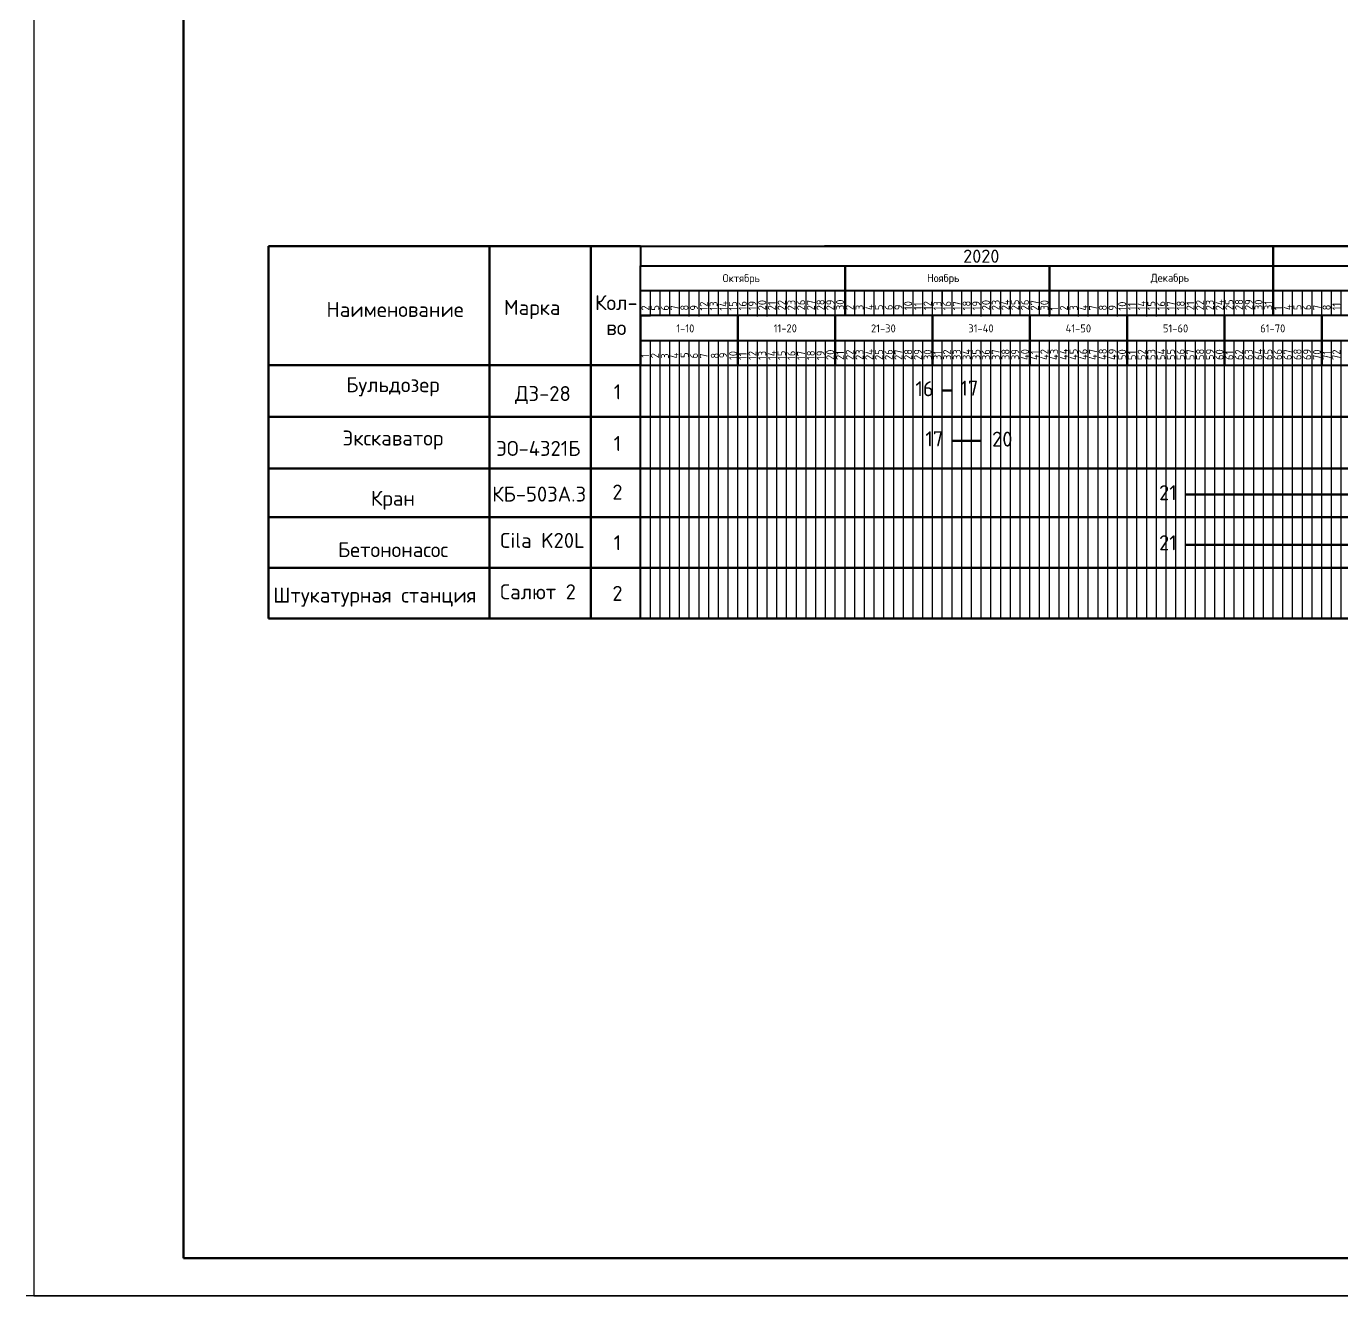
# Model space of a CAD drawing. Header units: millimetres. Extents: x -782 to 10910, y 3841 to 13237.
# Drawn here: x 4026.7 to 4202.5, y 12302.1 to 12471.7 of the extents above; entities that cross this region are included whole.
import ezdxf

# ---------------------------------------------------------------- set-up
doc = ezdxf.new("R2010")
doc.units = ezdxf.units.MM
doc.layers.add('05', color=7, linetype='Continuous', lineweight=50)
doc.layers.add('Штампы&Таблицы', color=1, linetype='Continuous', lineweight=70)
doc.layers.add('1STAIR2D', color=30, linetype='Continuous')
doc.layers.add('A0-08', color=101, linetype='Continuous')
doc.styles.add('GOST-2.304_Type-B', font='GOST_Common.ttf')
doc.styles.add('Isocpeur', font='isocpeur.ttf')
doc.styles.get("Standard").update_dxf_attribs({"font": 'isocpeur.ttf'})

msp = doc.modelspace()

# ---------------------------------------------------------------- linework, layer by layer
at = {"lineweight": 50}
for p, q in [((4059.097665, 12442.294833), (4108.816436, 12442.294833)), ((4059.097665, 12442.294833), (4059.097837, 12392.564777)), ((4088.629158, 12442.294833), (4088.629158, 12392.564887)), ((4102.14576, 12442.294833), (4102.145932, 12392.564937)), ((4193.317089, 12433.043585), (4193.317089, 12442.294833)), ((4136.11744, 12432.999019), (4136.11744, 12439.658534)), ((4163.418182, 12433.014237), (4163.418182, 12439.673752)), ((4121.816436, 12426.374677), (4121.816436, 12432.99227)), ((4134.816436, 12426.359291), (4134.816436, 12432.99227)), ((4147.816436, 12426.359291), (4147.816436, 12432.99227)), ((4160.816436, 12426.328521), (4160.816436, 12432.99227)), ((4173.816436, 12426.343906), (4173.816436, 12432.99227)), ((4186.816436, 12426.359291), (4186.816436, 12432.99227)), ((4199.816436, 12426.374677), (4199.816436, 12432.99227)), ((4059.097665, 12426.390062), (4108.816436, 12426.390062)), ((4149.116413, 12423.004169), (4150.416436, 12423.004169)), ((4059.097665, 12419.487895), (4849.816436, 12419.487895)), ((4150.416413, 12416.312745), (4154.316436, 12416.312745)), ((4059.097633, 12412.585729), (4849.816436, 12412.588969)), ((4181.616413, 12409.114862), (4554.716436, 12409.114862)), ((4059.097665, 12406.094891), (4849.816436, 12406.09813)), ((4181.616405, 12402.423648), (4523.516405, 12402.423648)), ((4059.097665, 12399.329834), (4849.816561, 12399.332764)), ((4059.097665, 12392.564777), (4849.816436, 12392.567707)), ((4059.097665, 12392.564777), (4849.816436, 12392.567707))]:
    msp.add_line(p, q, dxfattribs=at)
at = {"lineweight": -3}
for p, q in [((4108.817629, 12433.084543), (4108.818409, 12436.404212)), ((4110.117566, 12433.081438), (4110.117502, 12436.407964)), ((4111.417629, 12432.99227), (4111.418409, 12436.311939)), ((4112.717566, 12433.081438), (4112.718346, 12436.401106)), ((4117.917566, 12433.01), (4117.917502, 12436.336527)), ((4119.217502, 12433.099168), (4119.217439, 12436.425694)), ((4120.517566, 12432.992443), (4120.518346, 12436.312111)), ((4121.817502, 12433.099168), (4121.818283, 12436.418836)), ((4127.017503, 12433.010173), (4127.01744, 12436.3367)), ((4128.317439, 12433.116898), (4128.317376, 12436.443424)), ((4129.617503, 12433.010173), (4129.618283, 12436.329841)), ((4130.91744, 12433.09934), (4130.91822, 12436.419009)), ((4133.517503, 12433.023213), (4133.518284, 12436.342882)), ((4136.11744, 12433.027903), (4136.117377, 12436.35443)), ((4137.417377, 12433.11707), (4137.417314, 12436.443597)), ((4138.71744, 12433.027903), (4138.71822, 12436.347571)), ((4140.017377, 12433.11707), (4140.018157, 12436.436739)), ((4145.217377, 12433.045633), (4145.217314, 12436.372159)), ((4146.517314, 12433.1348), (4146.517251, 12436.461327)), ((4146.517377, 12433.058846), (4146.518157, 12436.378515)), ((4147.817377, 12433.028075), (4147.818157, 12436.347744)), ((4149.117316, 12432.99434), (4149.118097, 12436.314009)), ((4154.317314, 12433.045805), (4154.317251, 12436.372332)), ((4155.617253, 12433.01207), (4155.61719, 12436.338597)), ((4156.917314, 12433.045805), (4156.918094, 12436.365474)), ((4158.217254, 12432.994513), (4158.218034, 12436.314182)), ((4159.517314, 12433.028248), (4159.518095, 12436.347916)), ((4160.817314, 12433.084543), (4160.818094, 12436.404212)), ((4163.417314, 12432.99227), (4163.418094, 12436.311939)), ((4164.71719, 12433.012243), (4164.717127, 12436.33877)), ((4167.31719, 12433.012243), (4167.317971, 12436.331912)), ((4169.917251, 12433.01), (4169.917188, 12436.336527)), ((4172.517251, 12432.992443), (4172.518032, 12436.312111)), ((4173.817127, 12433.029973), (4173.817064, 12436.3565)), ((4176.417127, 12433.029973), (4176.417908, 12436.349642)), ((4179.017188, 12433.010173), (4179.017125, 12436.3367)), ((4181.617188, 12433.010173), (4181.617969, 12436.329841)), ((4182.917064, 12433.047703), (4182.917001, 12436.37423)), ((4185.517065, 12433.030145), (4185.517845, 12436.349814)), ((4185.517188, 12433.023213), (4185.517969, 12436.342882)), ((4188.117125, 12433.027903), (4188.117062, 12436.35443)), ((4190.717125, 12433.027903), (4190.717906, 12436.347571)), ((4192.017002, 12433.047875), (4192.016939, 12436.374402)), ((4194.617002, 12433.047875), (4194.617782, 12436.367544)), ((4197.217062, 12433.045633), (4197.216999, 12436.372159)), ((4198.517062, 12433.058846), (4198.517843, 12436.378515)), ((4199.817062, 12433.028075), (4199.817843, 12436.347744)), ((4201.116939, 12433.065605), (4201.116876, 12436.392132))]:
    msp.add_line(p, q, dxfattribs=at)
at = {"lineweight": 25}
for p, q in [((4108.817629, 12432.971396), (4108.817629, 12436.295578)), ((4110.117629, 12432.9615), (4110.117629, 12436.285682)), ((4111.417566, 12433.050667), (4111.417566, 12436.374849)), ((4112.717629, 12432.9615), (4112.717629, 12436.285682)), ((4114.017566, 12433.050667), (4114.017566, 12436.374849)), ((4114.017629, 12432.9615), (4114.017629, 12436.285682)), ((4115.317566, 12433.050667), (4115.317566, 12436.374849)), ((4115.317629, 12432.930729), (4115.317629, 12436.254911)), ((4116.617566, 12433.019896), (4116.617566, 12436.344078)), ((4116.617629, 12432.899958), (4116.617629, 12436.22414)), ((4117.917566, 12432.989126), (4117.917566, 12436.313308)), ((4119.217566, 12432.961672), (4119.217566, 12436.285854)), ((4120.517502, 12433.068397), (4120.517502, 12436.392579)), ((4121.817566, 12432.961672), (4121.817566, 12436.285854)), ((4123.117502, 12433.068397), (4123.117502, 12436.392579)), ((4123.117566, 12432.961672), (4123.117566, 12436.285854)), ((4124.417502, 12433.068397), (4124.417502, 12436.392579)), ((4124.417566, 12432.930901), (4124.417566, 12436.255084)), ((4125.717502, 12433.037626), (4125.717502, 12436.361808)), ((4125.717566, 12432.900131), (4125.717566, 12436.224313)), ((4127.017502, 12433.006856), (4127.017502, 12436.331038)), ((4128.317503, 12432.979402), (4128.317503, 12436.303584)), ((4129.61744, 12433.068569), (4129.61744, 12436.392752)), ((4130.917503, 12432.979402), (4130.917503, 12436.303584)), ((4132.21744, 12433.068569), (4132.21744, 12436.392752)), ((4132.217503, 12432.979402), (4132.217503, 12436.303584)), ((4133.51744, 12433.068569), (4133.51744, 12436.392752)), ((4133.517503, 12432.948631), (4133.517503, 12436.272814)), ((4134.81744, 12433.037799), (4134.81744, 12436.361981)), ((4134.817503, 12432.917861), (4134.817503, 12436.242043)), ((4136.11744, 12433.007028), (4136.11744, 12436.33121)), ((4137.41744, 12432.997132), (4137.41744, 12436.321314)), ((4138.717377, 12433.086299), (4138.717377, 12436.410482)), ((4140.01744, 12432.997132), (4140.01744, 12436.321314)), ((4141.317377, 12433.086299), (4141.317377, 12436.410482)), ((4141.31744, 12432.997132), (4141.31744, 12436.321314)), ((4142.617377, 12433.086299), (4142.617377, 12436.410482)), ((4142.61744, 12432.966361), (4142.61744, 12436.290544)), ((4143.917377, 12433.055529), (4143.917377, 12436.379711)), ((4143.91744, 12432.935591), (4143.91744, 12436.259773)), ((4145.217377, 12433.024758), (4145.217377, 12436.34894)), ((4146.517377, 12432.997305), (4146.517377, 12436.321487)), ((4147.817316, 12432.96357), (4147.817316, 12436.287752)), ((4149.117377, 12432.997305), (4149.117377, 12436.321487)), ((4150.417316, 12432.96357), (4150.417316, 12436.287752)), ((4150.417377, 12432.997305), (4150.417377, 12436.321487)), ((4151.717316, 12432.96357), (4151.717316, 12436.287752)), ((4151.717377, 12432.966534), (4151.717377, 12436.290716)), ((4153.017316, 12432.932799), (4153.017316, 12436.256981)), ((4153.017377, 12432.935763), (4153.017377, 12436.259945)), ((4154.317316, 12432.902028), (4154.317316, 12436.226211)), ((4155.617314, 12433.015035), (4155.617314, 12436.339217)), ((4156.917254, 12432.963742), (4156.917254, 12436.287925)), ((4158.217314, 12433.015035), (4158.217314, 12436.339217)), ((4159.517254, 12432.963742), (4159.517254, 12436.287925)), ((4159.517314, 12433.053772), (4159.517314, 12436.377954)), ((4159.517314, 12433.015035), (4159.517314, 12436.339217)), ((4160.817254, 12432.963742), (4160.817254, 12436.287925)), ((4160.817314, 12432.984264), (4160.817314, 12436.308446)), ((4162.117254, 12432.932972), (4162.117254, 12436.257154)), ((4162.117314, 12432.9615), (4162.117314, 12436.285682)), ((4163.417254, 12432.902201), (4163.417254, 12436.226383)), ((4164.717314, 12432.9615), (4164.717314, 12436.285682)), ((4166.01719, 12432.981472), (4166.01719, 12436.305654)), ((4166.017314, 12432.9615), (4166.017314, 12436.285682)), ((4167.317314, 12432.930729), (4167.317314, 12436.254911)), ((4168.61719, 12432.981472), (4168.61719, 12436.305654)), ((4168.617314, 12432.899958), (4168.617314, 12436.22414)), ((4169.91719, 12432.981472), (4169.91719, 12436.305654)), ((4171.21719, 12432.950702), (4171.21719, 12436.274884)), ((4171.217251, 12432.961672), (4171.217251, 12436.285854)), ((4172.51719, 12432.919931), (4172.51719, 12436.244113)), ((4173.817251, 12432.961672), (4173.817251, 12436.285854)), ((4175.117127, 12432.999202), (4175.117127, 12436.323384)), ((4175.117251, 12432.961672), (4175.117251, 12436.285854)), ((4176.417251, 12432.930901), (4176.417251, 12436.255084)), ((4177.717127, 12432.999202), (4177.717127, 12436.323384)), ((4177.717251, 12432.900131), (4177.717251, 12436.224313)), ((4179.017127, 12432.999202), (4179.017127, 12436.323384)), ((4180.317127, 12432.968432), (4180.317127, 12436.292614)), ((4180.317188, 12432.979402), (4180.317188, 12436.303584)), ((4181.617127, 12432.937661), (4181.617127, 12436.261843)), ((4182.917188, 12432.979402), (4182.917188, 12436.303584)), ((4184.217065, 12432.999375), (4184.217065, 12436.323557)), ((4184.217188, 12432.979402), (4184.217188, 12436.303584)), ((4185.517188, 12432.948631), (4185.517188, 12436.272814)), ((4186.817065, 12432.999375), (4186.817065, 12436.323557)), ((4186.817188, 12432.917861), (4186.817188, 12436.242043)), ((4188.117065, 12432.999375), (4188.117065, 12436.323557)), ((4189.417065, 12432.968604), (4189.417065, 12436.292786)), ((4189.417125, 12432.997132), (4189.417125, 12436.321314)), ((4190.717065, 12432.937833), (4190.717065, 12436.262016)), ((4192.017125, 12432.997132), (4192.017125, 12436.321314)), ((4193.317002, 12433.017105), (4193.317002, 12436.341287)), ((4193.317125, 12432.997132), (4193.317125, 12436.321314)), ((4194.617125, 12432.966361), (4194.617125, 12436.290544)), ((4195.917002, 12433.017105), (4195.917002, 12436.341287)), ((4195.917125, 12432.935591), (4195.917125, 12436.259773)), ((4197.217002, 12433.017105), (4197.217002, 12436.341287)), ((4198.517002, 12432.986334), (4198.517002, 12436.310516)), ((4198.517062, 12432.997305), (4198.517062, 12436.321487)), ((4199.817002, 12432.955563), (4199.817002, 12436.279746)), ((4201.117062, 12432.997305), (4201.117062, 12436.321487)), ((4202.41694, 12432.964605), (4202.41694, 12436.288787)), ((4202.417062, 12432.997305), (4202.417062, 12436.321487)), ((4108.816436, 12432.99227), (4110.116436, 12432.99227)), ((4108.816436, 12429.698859), (4110.116436, 12429.698859)), ((4110.116436, 12426.374677), (4110.116436, 12429.698859)), ((4110.116436, 12426.374677), (4110.116436, 12429.698859)), ((4110.116436, 12392.564966), (4110.116436, 12429.683473)), ((4111.416436, 12426.374677), (4111.416436, 12429.698859)), ((4111.416436, 12426.374677), (4111.416436, 12429.698859)), ((4111.416436, 12392.564971), (4111.416436, 12429.683473)), ((4112.716436, 12426.374677), (4112.716436, 12429.714244)), ((4112.716436, 12392.564976), (4112.716436, 12429.683473)), ((4114.016436, 12392.564981), (4114.016436, 12429.683473)), ((4114.016436, 12426.359291), (4114.016436, 12429.683473)), ((4114.016436, 12426.359291), (4114.016436, 12429.683473)), ((4115.316436, 12392.564985), (4115.316436, 12429.683473)), ((4115.316436, 12426.359291), (4115.316436, 12429.683473)), ((4115.316436, 12426.359291), (4115.316436, 12429.683473)), ((4116.616436, 12426.359291), (4116.616436, 12429.698859)), ((4116.616436, 12392.56499), (4116.616436, 12429.683473)), ((4117.916436, 12426.374677), (4117.916436, 12429.698859)), ((4117.916436, 12426.374677), (4117.916436, 12429.698859)), ((4117.916436, 12392.564995), (4117.916436, 12429.683473)), ((4119.216436, 12426.374677), (4119.216436, 12429.698859)), ((4119.216436, 12426.374677), (4119.216436, 12429.698859)), ((4119.216436, 12392.565), (4119.216436, 12429.683473)), ((4120.516436, 12426.374677), (4120.516436, 12429.714244)), ((4120.516436, 12392.565005), (4120.516436, 12429.683473)), ((4121.816436, 12426.374677), (4121.816436, 12429.698859)), ((4121.816436, 12392.565009), (4121.816436, 12429.683473)), ((4123.116436, 12426.374677), (4123.116436, 12429.698859)), ((4123.116436, 12426.374677), (4123.116436, 12429.698859)), ((4123.116436, 12392.565014), (4123.116436, 12429.683473)), ((4124.416436, 12426.374677), (4124.416436, 12429.714244)), ((4124.416436, 12392.565019), (4124.416436, 12429.683473)), ((4125.716436, 12426.374677), (4125.716436, 12429.698859)), ((4125.716436, 12426.374677), (4125.716436, 12429.698859)), ((4125.716436, 12392.565024), (4125.716436, 12429.683473)), ((4127.016436, 12426.374677), (4127.016436, 12429.698859)), ((4127.016436, 12426.374677), (4127.016436, 12429.698859)), ((4127.016436, 12392.565029), (4127.016436, 12429.683473)), ((4128.316436, 12426.374677), (4128.316436, 12429.714244)), ((4128.316436, 12392.565034), (4128.316436, 12429.683473)), ((4129.616436, 12426.374677), (4129.616436, 12429.698859)), ((4129.616436, 12426.374677), (4129.616436, 12429.698859)), ((4129.616436, 12392.565038), (4129.616436, 12429.683473)), ((4130.916436, 12426.374677), (4130.916436, 12429.698859)), ((4130.916436, 12426.374677), (4130.916436, 12429.698859)), ((4130.916436, 12392.565043), (4130.916436, 12429.683473)), ((4132.216436, 12426.374677), (4132.216436, 12429.714244)), ((4132.216436, 12392.565048), (4132.216436, 12429.683473)), ((4133.516436, 12392.565053), (4133.516436, 12429.683473)), ((4133.516436, 12426.359291), (4133.516436, 12429.683473)), ((4133.516436, 12426.359291), (4133.516436, 12429.683473)), ((4134.816436, 12392.565058), (4134.816436, 12429.683473)), ((4134.816436, 12426.359291), (4134.816436, 12429.683473)), ((4136.116436, 12426.359291), (4136.116436, 12429.698859)), ((4136.116436, 12392.565062), (4136.116436, 12429.683473)), ((4137.416436, 12392.565067), (4137.416436, 12429.683473)), ((4137.416436, 12426.343906), (4137.416436, 12429.668088)), ((4137.416436, 12426.343906), (4137.416436, 12429.668088)), ((4138.716436, 12392.565072), (4138.716436, 12429.683473)), ((4138.716436, 12426.343906), (4138.716436, 12429.668088)), ((4138.716436, 12426.343906), (4138.716436, 12429.668088)), ((4140.016436, 12392.565077), (4140.016436, 12429.683473)), ((4140.016436, 12392.565077), (4140.016436, 12429.683473)), ((4140.016436, 12426.343906), (4140.016436, 12429.683473)), ((4141.316436, 12392.565082), (4141.316436, 12429.683473)), ((4141.316436, 12426.359291), (4141.316436, 12429.683473)), ((4141.316436, 12426.359291), (4141.316436, 12429.683473)), ((4142.616436, 12392.565087), (4142.616436, 12429.683473)), ((4142.616436, 12426.359291), (4142.616436, 12429.683473)), ((4142.616436, 12426.359291), (4142.616436, 12429.683473)), ((4143.916436, 12426.359291), (4143.916436, 12429.698859)), ((4143.916436, 12392.565091), (4143.916436, 12429.683473)), ((4145.216436, 12392.565096), (4145.216436, 12429.683473)), ((4145.216436, 12426.359291), (4145.216436, 12429.683473)), ((4145.216436, 12426.359291), (4145.216436, 12429.683473)), ((4146.516436, 12392.565101), (4146.516436, 12429.683473)), ((4146.516436, 12426.359291), (4146.516436, 12429.683473)), ((4146.516436, 12426.359291), (4146.516436, 12429.683473)), ((4147.816436, 12392.565106), (4147.816436, 12429.683473)), ((4149.116436, 12392.565111), (4149.116436, 12429.683473)), ((4149.116436, 12426.359291), (4149.116436, 12429.683473)), ((4149.116436, 12426.359291), (4149.116436, 12429.683473)), ((4150.416436, 12392.565115), (4150.416436, 12429.683473)), ((4150.416436, 12426.359291), (4150.416436, 12429.683473)), ((4150.416436, 12426.359291), (4150.416436, 12429.683473)), ((4151.716436, 12426.359291), (4151.716436, 12429.698859)), ((4151.716436, 12392.56512), (4151.716436, 12429.683473)), ((4153.016436, 12392.565125), (4153.016436, 12429.683473)), ((4153.016436, 12426.359291), (4153.016436, 12429.683473)), ((4153.016436, 12426.359291), (4153.016436, 12429.683473)), ((4154.316436, 12392.56513), (4154.316436, 12429.683473)), ((4154.316436, 12426.359291), (4154.316436, 12429.683473)), ((4154.316436, 12426.359291), (4154.316436, 12429.683473)), ((4155.616436, 12426.359291), (4155.616436, 12429.698859)), ((4155.616436, 12392.565135), (4155.616436, 12429.683473)), ((4155.616436, 12392.565135), (4155.616436, 12429.683473)), ((4156.916436, 12392.56514), (4156.916436, 12429.683473)), ((4156.916436, 12426.343906), (4156.916436, 12429.668088)), ((4156.916436, 12426.343906), (4156.916436, 12429.668088)), ((4158.216436, 12392.565144), (4158.216436, 12429.683473)), ((4158.216436, 12426.343906), (4158.216436, 12429.668088)), ((4158.216436, 12426.343906), (4158.216436, 12429.668088)), ((4159.516436, 12392.565149), (4159.516436, 12429.683473)), ((4159.516436, 12426.343906), (4159.516436, 12429.683473)), ((4160.816436, 12392.565154), (4160.816436, 12429.683473)), ((4160.816436, 12426.328521), (4160.816436, 12429.652703)), ((4162.116436, 12392.565159), (4162.116436, 12429.683473)), ((4162.116436, 12426.328521), (4162.116436, 12429.652703)), ((4162.116436, 12426.328521), (4162.116436, 12429.652703)), ((4163.416436, 12392.565164), (4163.416436, 12429.683473)), ((4163.416436, 12426.328521), (4163.416436, 12429.668088)), ((4164.716436, 12392.565168), (4164.716436, 12429.683473)), ((4164.716436, 12426.343906), (4164.716436, 12429.668088)), ((4164.716436, 12426.343906), (4164.716436, 12429.668088)), ((4166.016436, 12392.565173), (4166.016436, 12429.683473)), ((4166.016436, 12426.343906), (4166.016436, 12429.668088)), ((4166.016436, 12426.343906), (4166.016436, 12429.668088)), ((4167.316436, 12392.565178), (4167.316436, 12429.683473)), ((4167.316436, 12426.343906), (4167.316436, 12429.683473)), ((4168.616436, 12392.565183), (4168.616436, 12429.683473)), ((4168.616436, 12426.343906), (4168.616436, 12429.668088)), ((4168.616436, 12426.343906), (4168.616436, 12429.668088)), ((4169.916436, 12392.565188), (4169.916436, 12429.683473)), ((4169.916436, 12426.343906), (4169.916436, 12429.668088)), ((4169.916436, 12426.343906), (4169.916436, 12429.668088)), ((4171.216436, 12392.565193), (4171.216436, 12429.683473)), ((4171.216436, 12426.343906), (4171.216436, 12429.683473)), ((4172.516436, 12392.565197), (4172.516436, 12429.683473)), ((4172.516436, 12426.343906), (4172.516436, 12429.668088)), ((4172.516436, 12426.343906), (4172.516436, 12429.668088)), ((4173.816436, 12392.565202), (4173.816436, 12429.683473)), ((4173.816436, 12426.343906), (4173.816436, 12429.668088)), ((4175.116436, 12392.565207), (4175.116436, 12429.683473)), ((4175.116436, 12426.343906), (4175.116436, 12429.683473)), ((4176.416436, 12392.565212), (4176.416436, 12429.683473)), ((4176.416436, 12426.343906), (4176.416436, 12429.668088)), ((4176.416436, 12426.343906), (4176.416436, 12429.668088)), ((4177.716436, 12392.565217), (4177.716436, 12429.683473)), ((4177.716436, 12426.343906), (4177.716436, 12429.668088)), ((4177.716436, 12426.343906), (4177.716436, 12429.668088)), ((4179.016436, 12392.565221), (4179.016436, 12429.683473)), ((4179.016436, 12426.343906), (4179.016436, 12429.683473)), ((4180.316436, 12426.374677), (4180.316436, 12429.698859)), ((4180.316436, 12426.374677), (4180.316436, 12429.698859)), ((4180.316436, 12392.565226), (4180.316436, 12429.683473)), ((4181.616436, 12426.374677), (4181.616436, 12429.698859)), ((4181.616436, 12426.374677), (4181.616436, 12429.698859)), ((4181.616436, 12392.565231), (4181.616436, 12429.683473)), ((4182.916436, 12426.374677), (4182.916436, 12429.714244)), ((4182.916436, 12392.565236), (4182.916436, 12429.683473)), ((4184.216436, 12392.565241), (4184.216436, 12429.683473)), ((4184.216436, 12426.359291), (4184.216436, 12429.683473)), ((4184.216436, 12426.359291), (4184.216436, 12429.683473)), ((4185.516436, 12392.565246), (4185.516436, 12429.683473)), ((4185.516436, 12426.359291), (4185.516436, 12429.683473)), ((4185.516436, 12426.359291), (4185.516436, 12429.683473)), ((4186.816436, 12392.56525), (4186.816436, 12429.683473)), ((4188.116436, 12426.374677), (4188.116436, 12429.698859)), ((4188.116436, 12426.374677), (4188.116436, 12429.698859)), ((4188.116436, 12392.565255), (4188.116436, 12429.683473)), ((4189.416436, 12426.374677), (4189.416436, 12429.698859)), ((4189.416436, 12426.374677), (4189.416436, 12429.698859)), ((4189.416436, 12392.56526), (4189.416436, 12429.683473)), ((4190.716436, 12426.374677), (4190.716436, 12429.714244)), ((4190.716436, 12392.565265), (4190.716436, 12429.683473)), ((4192.016436, 12426.374677), (4192.016436, 12429.698859)), ((4192.016436, 12426.374677), (4192.016436, 12429.698859)), ((4192.016436, 12392.56527), (4192.016436, 12429.683473)), ((4193.316436, 12426.374677), (4193.316436, 12429.698859)), ((4193.316436, 12426.374677), (4193.316436, 12429.698859)), ((4193.316436, 12392.565274), (4193.316436, 12429.683473)), ((4194.616436, 12426.374677), (4194.616436, 12429.714244)), ((4194.616436, 12392.565279), (4194.616436, 12429.683473)), ((4195.916436, 12426.374677), (4195.916436, 12429.698859)), ((4195.916436, 12426.374677), (4195.916436, 12429.698859)), ((4195.916436, 12392.565284), (4195.916436, 12429.683473)), ((4197.216436, 12426.374677), (4197.216436, 12429.698859)), ((4197.216436, 12426.374677), (4197.216436, 12429.698859)), ((4197.216436, 12392.565289), (4197.216436, 12429.683473)), ((4198.516436, 12426.374677), (4198.516436, 12429.714244)), ((4198.516436, 12392.565294), (4198.516436, 12429.683473)), ((4199.816436, 12426.374677), (4199.816436, 12429.698859)), ((4199.816436, 12392.565299), (4199.816436, 12429.683473)), ((4201.116436, 12426.374677), (4201.116436, 12429.698859)), ((4201.116436, 12426.374677), (4201.116436, 12429.698859)), ((4201.116436, 12392.565303), (4201.116436, 12429.683473)), ((4202.416436, 12426.374677), (4202.416436, 12429.714244)), ((4202.416436, 12392.565308), (4202.416436, 12429.683473))]:
    msp.add_line(p, q, dxfattribs=at)
at = {"layer": '05'}
msp.add_line((4133.382876, 12442.294833), (4262.466534, 12442.294833), dxfattribs=at)
at = {"layer": '1STAIR2D', "color": 0}
for p, q in [((4027.747635, 12896.089018), (4027.747635, 12302.089018)), ((4027.747635, 12302.089018), (4867.747635, 12302.089018))]:
    msp.add_line(p, q, dxfattribs=at)
at = {"layer": '1STAIR2D', "color": 0, "lineweight": 100}
for p, q in [((4047.747635, 12891.089018), (4047.747635, 12307.089018)), ((4047.747635, 12307.089018), (4862.747635, 12307.089018))]:
    msp.add_line(p, q, dxfattribs=at)
at = {"layer": 'A0-08', "color": 0, "lineweight": 40}
for p, q in [((4108.816436, 12442.294833), (4108.816436, 12439.673752)), ((4108.816436, 12442.294833), (4849.816436, 12442.294833)), ((4108.816436, 12442.294833), (4849.816436, 12442.294833)), ((4133.382876, 12442.294833), (4849.816436, 12442.294833)), ((4162.30183, 12442.294833), (4849.816436, 12442.294833)), ((4108.816436, 12432.99227), (4108.816436, 12439.673752)), ((4108.816436, 12439.673752), (4849.816436, 12439.673752)), ((4108.816436, 12426.390062), (4108.816436, 12436.301067)), ((4108.818409, 12436.404212), (4849.818409, 12436.404212)), ((4108.816386, 12392.564961), (4108.816436, 12433.007656)), ((4108.816436, 12432.99227), (4108.816436, 12429.683473)), ((4108.817629, 12433.084543), (4849.817629, 12433.084543)), ((4108.816436, 12429.698859), (4108.816436, 12426.390062)), ((4108.816436, 12429.683473), (4849.816436, 12429.683473)), ((4108.816436, 12426.390062), (4849.816436, 12426.390062))]:
    msp.add_line(p, q, dxfattribs=at)
at = {"layer": 'A0-08', "color": 0, "lineweight": 25}
for p, q in [((4108.816436, 12429.683473), (4110.526409, 12429.683473)), ((4108.816436, 12429.683473), (4110.526409, 12429.683473)), ((4109.394036, 12429.683473), (4111.104008, 12429.683473)), ((4108.816436, 12426.390062), (4110.526409, 12426.390062)), ((4108.816436, 12426.390062), (4110.526409, 12426.390062)), ((4109.394036, 12426.390062), (4111.104008, 12426.390062)), ((4127.626134, 12426.390062), (4404.641687, 12426.390062)), ((4127.626134, 12426.374677), (4404.641687, 12426.374677)), ((4135.377069, 12426.390062), (4404.641687, 12426.390062)), ((4135.377069, 12426.374677), (4404.641687, 12426.374677)), ((4146.435832, 12426.390062), (4147.290819, 12426.390062)), ((4146.435832, 12426.374677), (4147.290819, 12426.374677)), ((4163.089116, 12426.390062), (4404.641687, 12426.390062)), ((4163.089116, 12426.390062), (4404.641687, 12426.390062)), ((4163.089116, 12426.374677), (4404.641687, 12426.374677)), ((4163.089116, 12426.374677), (4404.641687, 12426.374677)), ((4201.035832, 12426.390062), (4201.890819, 12426.390062)), ((4201.035832, 12426.374677), (4201.890819, 12426.374677))]:
    msp.add_line(p, q, dxfattribs=at)
at = {"layer": 'Штампы&Таблицы', "color": 0, "lineweight": 25}
msp.add_line((4867.747782, 12302.089201), (4026.747782, 12302.089201), dxfattribs=at)

# ---------------------------------------------------------------- texts
msp.add_text('2020', height=1.7683557).set_placement((4151.901862, 12440.081064))
at = {"char_height": 2, "attachment_point": 5, "style": 'Isocpeur'}
for s, insert, width in [('Кол-\\Pво', (4105.564485, 12433.095631), 10.14758541), ('{\\C256;Наименование}', (4076.010307, 12433.847357), 33.82528471), ('Марка', (4094.328718, 12433.847357), 6.76505694), ('{\\C256;Бульдозер}', (4075.718584, 12423.52337), 28.48445028), ('ДЗ-28', (4095.761909, 12422.408311), 14.24222514), ('1', (4105.717651, 12422.844322), 14.24222514), ('{\\C256;Экскаватор}', (4075.71867, 12416.402257), 28.48445028), ('1', (4105.717651, 12415.942155), 14.24222514), ('ЭО-4321Б', (4095.144935, 12415.287198), 14.24222514), ('Кран ', (4075.718475, 12408.348757), 28.48445028), ('КБ-503А.3', (4095.254837, 12409.182837), 28.48445028), ('2', (4105.717651, 12409.451317), 14.24222514), ('{\\C256;Бетононасос}', (4075.718445, 12401.759355), 28.48445028), ('{\\C256;Cila K20L}', (4095.673771, 12402.994691), 14.24222514), ('1', (4105.717651, 12402.686244), 14.24222514), ('Салют 2', (4095.102379, 12396.13056), 14.24222514), ('{\\C256;Штукатурная станция}', (4073.30577, 12395.417513), 28.48445028), ('2', (4105.717676, 12395.921187), 14.24222514)]:
    msp.add_mtext(s, dxfattribs=dict(at, insert=insert, width=width))
at = {"char_height": 2, "width": 12.36883474, "attachment_point": 5}
for s, insert in [('16', (4146.747142, 12423.25766)), ('17', (4152.7233, 12423.332014)), ('17', (4148.047142, 12416.566236)), ('20', (4157.122736, 12416.526997)), ('21', (4179.247142, 12409.368353)), ('21', (4179.247133, 12402.677139))]:
    msp.add_mtext(s, dxfattribs=dict(at, insert=insert))
at = {"layer": 'A0-08', "color": 0, "lineweight": 25, "style": 'GOST-2.304_Type-B'}
for s, p in [('Октябрь', (4119.767094, 12437.501764)), ('Ноябрь', (4147.067837, 12437.516982)), ('Декабрь', (4176.966744, 12437.54633)), ('1-10', (4113.581107, 12430.78258)), ('11-20', (4126.581107, 12430.797966)), ('21-30', (4139.581107, 12430.78258)), ('31-40', (4152.581107, 12430.78258)), ('41-50', (4165.581107, 12430.78258)), ('51-60', (4178.581107, 12430.78258)), ('61-70', (4191.581107, 12430.78258))]:
    msp.add_text(s, height=1.0687328, dxfattribs=at).set_placement(p)
for s, height, p in [('2', 1.068733, (4109.990872, 12433.696952)), ('5', 1.068733, (4111.290872, 12433.696952)), ('6', 1.068733, (4112.590872, 12433.696952)), ('7', 1.068733, (4113.890872, 12433.696952)), ('8', 1.068733, (4115.190872, 12433.696952)), ('9', 1.068733, (4116.490872, 12433.696952)), ('12', 1.0687328, (4117.790872, 12433.696952)), ('13', 1.0687328, (4119.090872, 12433.696952)), ('14', 1.0687328, (4120.390872, 12433.696952)), ('15', 1.0687328, (4121.690872, 12433.696952)), ('16', 1.0687328, (4122.990809, 12433.727723)), ('19', 1.0687328, (4124.290809, 12433.727723)), ('20', 1.0687328, (4125.590809, 12433.727723)), ('21', 1.0687328, (4126.890809, 12433.727723)), ('22', 1.0687328, (4128.190809, 12433.727723)), ('23', 1.0687328, (4129.490809, 12433.727723)), ('26', 1.0687328, (4130.790809, 12433.727723)), ('27', 1.0687328, (4132.090809, 12433.727723)), ('28', 1.0687328, (4133.390809, 12433.727723)), ('29', 1.0687328, (4134.690809, 12433.727723)), ('30', 1.0687328, (4135.990683, 12433.763355)), ('2', 1.068733, (4137.290683, 12433.763355)), ('3', 1.068733, (4138.590683, 12433.763355)), ('4', 1.068733, (4139.890683, 12433.763355)), ('5', 1.068733, (4141.190683, 12433.763355)), ('6', 1.068733, (4142.490683, 12433.763355)), ('9', 1.068733, (4143.790683, 12433.763355)), ('10', 1.0687328, (4145.090683, 12433.763355)), ('11', 1.0687328, (4146.390683, 12433.763355)), ('12', 1.0687328, (4147.690683, 12433.763355)), ('13', 1.0687328, (4148.99062, 12433.732757)), ('16', 1.0687328, (4150.29062, 12433.732757)), ('17', 1.0687328, (4151.59062, 12433.732757)), ('18', 1.0687328, (4152.89062, 12433.732757)), ('19', 1.0687328, (4154.19062, 12433.732757)), ('20', 1.0687328, (4155.49062, 12433.732757)), ('23', 1.0687328, (4156.79062, 12433.732757)), ('24', 1.0687328, (4158.09062, 12433.732757)), ('25', 1.0687328, (4159.39062, 12433.732757)), ('26', 1.0687328, (4160.69062, 12433.732757)), ('27', 1.0687328, (4161.990557, 12433.696952)), ('30', 1.0687328, (4163.290557, 12433.696952)), ('1', 1.068733, (4164.590557, 12433.696952)), ('2', 1.068733, (4165.890557, 12433.696952)), ('3', 1.068733, (4167.190557, 12433.696952)), ('4', 1.068733, (4168.490557, 12433.696952)), ('7', 1.068733, (4169.790557, 12433.696952)), ('8', 1.068733, (4171.090557, 12433.696952)), ('9', 1.068733, (4172.390557, 12433.696952)), ('10', 1.0687328, (4173.690557, 12433.696952)), ('11', 1.0687328, (4174.990494, 12433.727723)), ('14', 1.0687328, (4176.290494, 12433.727723)), ('15', 1.0687328, (4177.590494, 12433.727723)), ('16', 1.0687328, (4178.890494, 12433.727723)), ('17', 1.0687328, (4180.190494, 12433.727723)), ('18', 1.0687328, (4181.490494, 12433.727723)), ('21', 1.0687328, (4182.790494, 12433.727723)), ('22', 1.0687328, (4184.090494, 12433.727723)), ('23', 1.0687328, (4185.390494, 12433.727723)), ('24', 1.0687328, (4186.690494, 12433.727723)), ('25', 1.0687328, (4187.990368, 12433.763355)), ('28', 1.0687328, (4189.290368, 12433.763355)), ('29', 1.0687328, (4190.590368, 12433.763355)), ('30', 1.0687328, (4191.890368, 12433.763355)), ('31', 1.0687328, (4193.190368, 12433.763355)), ('1', 1.068733, (4194.490368, 12433.763355)), ('4', 1.068733, (4195.790368, 12433.763355)), ('5', 1.068733, (4197.090368, 12433.763355)), ('6', 1.068733, (4198.390368, 12433.763355)), ('7', 1.068733, (4199.690368, 12433.763355)), ('8', 1.068733, (4200.990305, 12433.732757)), ('11', 1.0687328, (4202.290305, 12433.732757)), ('1', 1.068733, (4109.948979, 12427.407356)), ('2', 1.068733, (4111.260965, 12427.330341)), ('3', 1.068733, (4112.591314, 12427.268197)), ('4', 1.068733, (4113.851632, 12427.299268)), ('5', 1.068733, (4115.223273, 12427.380303)), ('6', 1.068733, (4116.467946, 12427.310397)), ('7', 1.068733, (4117.792975, 12427.275443)), ('8', 1.068733, (4119.257086, 12427.281499)), ('9', 1.068733, (4120.369212, 12427.343752)), ('10', 1.0687328, (4121.705858, 12427.094744)), ('11', 1.0687328, (4122.989679, 12427.094744)), ('12', 1.0687328, (4124.289679, 12427.094744)), ('13', 1.0687328, (4125.589679, 12427.094744)), ('14', 1.0687328, (4126.889679, 12427.094744)), ('15', 1.0687328, (4128.189679, 12427.094744)), ('16', 1.0687328, (4129.489679, 12427.094744)), ('17', 1.0687328, (4130.789679, 12427.094744)), ('18', 1.0687328, (4132.089679, 12427.094744)), ('19', 1.0687328, (4133.389679, 12427.094744)), ('20', 1.0687328, (4134.689679, 12427.094744)), ('21', 1.0687328, (4135.989679, 12427.094744)), ('22', 1.0687328, (4137.289679, 12427.094744)), ('23', 1.0687328, (4138.589679, 12427.094744)), ('24', 1.0687328, (4139.889679, 12427.094744)), ('25', 1.0687328, (4141.189679, 12427.094744)), ('26', 1.0687328, (4142.489679, 12427.094744)), ('27', 1.0687328, (4143.789679, 12427.094744)), ('28', 1.0687328, (4145.089679, 12427.094744)), ('29', 1.0687328, (4146.389679, 12427.094744)), ('30', 1.0687328, (4147.689679, 12427.094744)), ('31', 1.0687328, (4148.989679, 12427.094744)), ('32', 1.0687328, (4150.289679, 12427.094744)), ('33', 1.0687328, (4151.589679, 12427.094744)), ('34', 1.0687328, (4152.889679, 12427.094744)), ('35', 1.0687328, (4154.189679, 12427.094744)), ('36', 1.0687328, (4155.489679, 12427.094744)), ('37', 1.0687328, (4156.789679, 12427.094744)), ('38', 1.0687328, (4158.089679, 12427.094744)), ('39', 1.0687328, (4159.389679, 12427.094744)), ('40', 1.0687328, (4160.689679, 12427.094744)), ('41', 1.0687328, (4161.989679, 12427.094744)), ('42', 1.0687328, (4163.289679, 12427.094744)), ('43', 1.0687328, (4164.589679, 12427.094744)), ('44', 1.0687328, (4165.889679, 12427.094744)), ('45', 1.0687328, (4167.189679, 12427.094744)), ('46', 1.0687328, (4168.489679, 12427.094744)), ('47', 1.0687328, (4169.789679, 12427.094744)), ('48', 1.0687328, (4171.089679, 12427.094744)), ('49', 1.0687328, (4172.389679, 12427.094744)), ('50', 1.0687328, (4173.689679, 12427.094744)), ('51', 1.0687328, (4174.989679, 12427.094744)), ('52', 1.0687328, (4176.289679, 12427.094744)), ('53', 1.0687328, (4177.589679, 12427.094744)), ('54', 1.0687328, (4178.889679, 12427.094744)), ('55', 1.0687328, (4180.189679, 12427.094744)), ('56', 1.0687328, (4181.489679, 12427.094744)), ('57', 1.0687328, (4182.789679, 12427.094744)), ('58', 1.0687328, (4184.089679, 12427.094744)), ('59', 1.0687328, (4185.389679, 12427.094744)), ('60', 1.0687328, (4186.689679, 12427.094744)), ('61', 1.0687328, (4187.989679, 12427.094744)), ('62', 1.0687328, (4189.289679, 12427.094744)), ('63', 1.0687328, (4190.589679, 12427.094744)), ('64', 1.0687328, (4191.889679, 12427.094744)), ('65', 1.0687328, (4193.189679, 12427.094744)), ('66', 1.0687328, (4194.489679, 12427.094744)), ('67', 1.0687328, (4195.789679, 12427.094744)), ('68', 1.0687328, (4197.089679, 12427.094744)), ('69', 1.0687328, (4198.389679, 12427.094744)), ('70', 1.0687328, (4199.689679, 12427.094744)), ('71', 1.0687328, (4200.989679, 12427.094744)), ('72', 1.0687328, (4202.289679, 12427.094744))]:
    msp.add_text(s, height=height, rotation=90, dxfattribs=at).set_placement(p)

doc.saveas('drawing.dxf')
